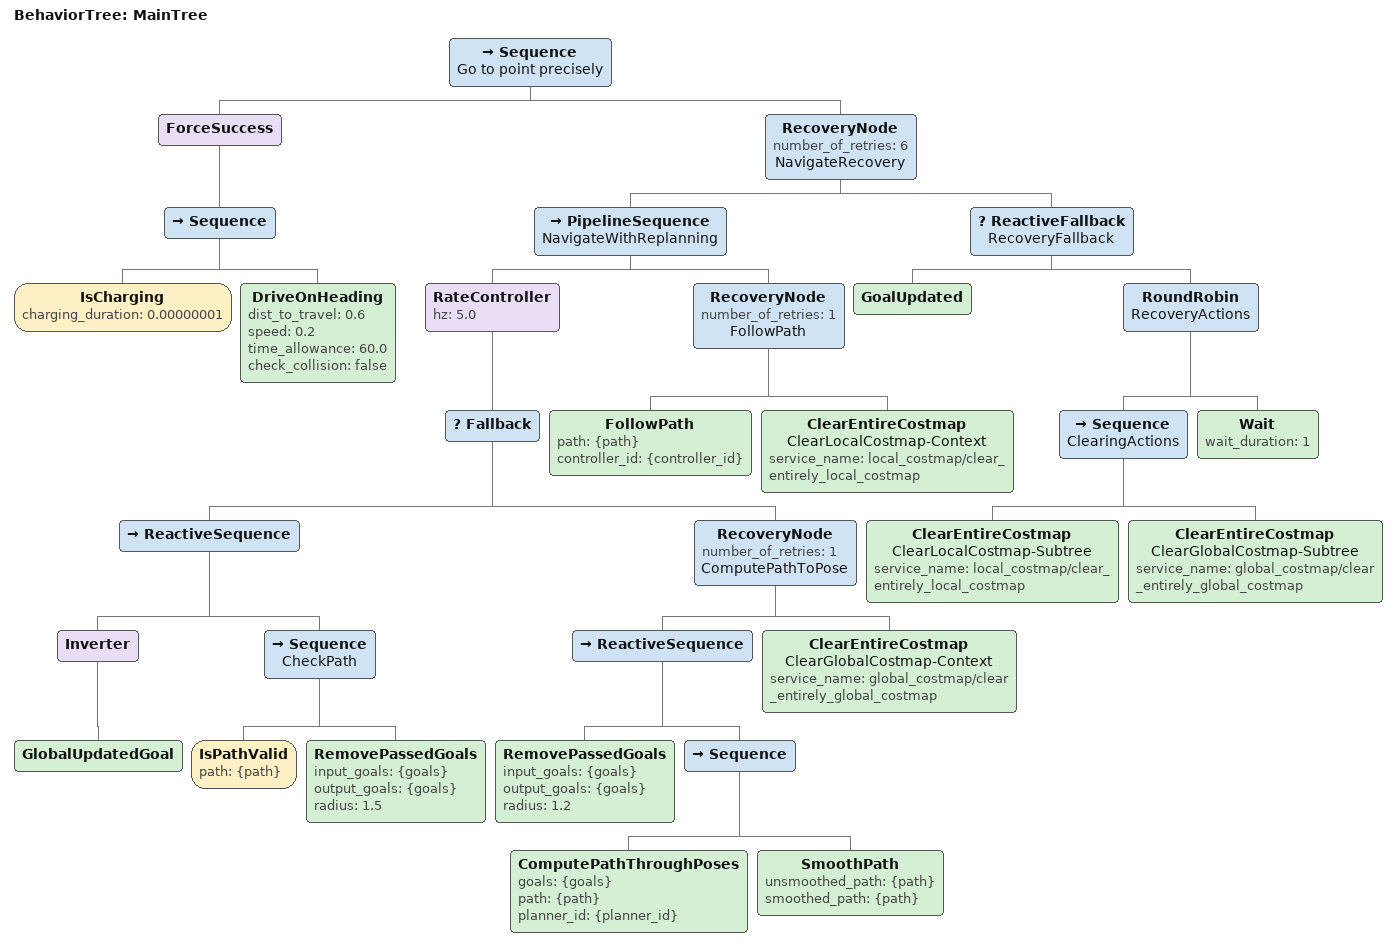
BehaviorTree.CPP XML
<!--
  his Behavior Tree drives in a square for odometry calibration experiments
-->

<root main_tree_to_execute="MainTree">
  <BehaviorTree ID="MainTree">
  <Sequence name="Go to point precisely">
     <ForceSuccess>
      <Sequence>
  <IsCharging charging_duration="0.00000001" />
        <DriveOnHeading dist_to_travel="0.6" speed="0.2" time_allowance="60.0" check_collision="false"/>
        </Sequence>
 </ForceSuccess>

    <RecoveryNode number_of_retries="6" name="NavigateRecovery">
      <PipelineSequence name="NavigateWithReplanning">

        <RateController hz="5.0">
        <Fallback>
          <ReactiveSequence>
            <Inverter>
              <GlobalUpdatedGoal/>
            </Inverter>
            <Sequence name="CheckPath">
              <IsPathValid path="{path}"/>
              <RemovePassedGoals input_goals="{goals}" output_goals="{goals}" radius="1.5"/>
            </Sequence>
          </ReactiveSequence>
          <RecoveryNode number_of_retries="1" name="ComputePathToPose">
            <ReactiveSequence>
              <RemovePassedGoals input_goals="{goals}" output_goals="{goals}" radius="1.2"/>
                <Sequence>
                  <ComputePathThroughPoses goals="{goals}" path="{path}" planner_id="{planner_id}"/>
                  <SmoothPath unsmoothed_path="{path}" smoothed_path="{path}"/>
                </Sequence>
            </ReactiveSequence>
            <ClearEntireCostmap name="ClearGlobalCostmap-Context" service_name="global_costmap/clear_entirely_global_costmap"/>
          </RecoveryNode>
        </Fallback>
      </RateController>

        <RecoveryNode number_of_retries="1" name="FollowPath">
          <FollowPath path="{path}" controller_id="{controller_id}"/>
          <ClearEntireCostmap name="ClearLocalCostmap-Context" service_name="local_costmap/clear_entirely_local_costmap"/>
        </RecoveryNode>
      </PipelineSequence>
      <ReactiveFallback name="RecoveryFallback">
        <GoalUpdated/>
        <RoundRobin name="RecoveryActions">
          <Sequence name="ClearingActions">
            <ClearEntireCostmap name="ClearLocalCostmap-Subtree" service_name="local_costmap/clear_entirely_local_costmap"/>
            <ClearEntireCostmap name="ClearGlobalCostmap-Subtree" service_name="global_costmap/clear_entirely_global_costmap"/>

          </Sequence>

          <Wait wait_duration="1"/>
        </RoundRobin>
      </ReactiveFallback>
    </RecoveryNode>
    </Sequence>
  </BehaviorTree>
</root>
